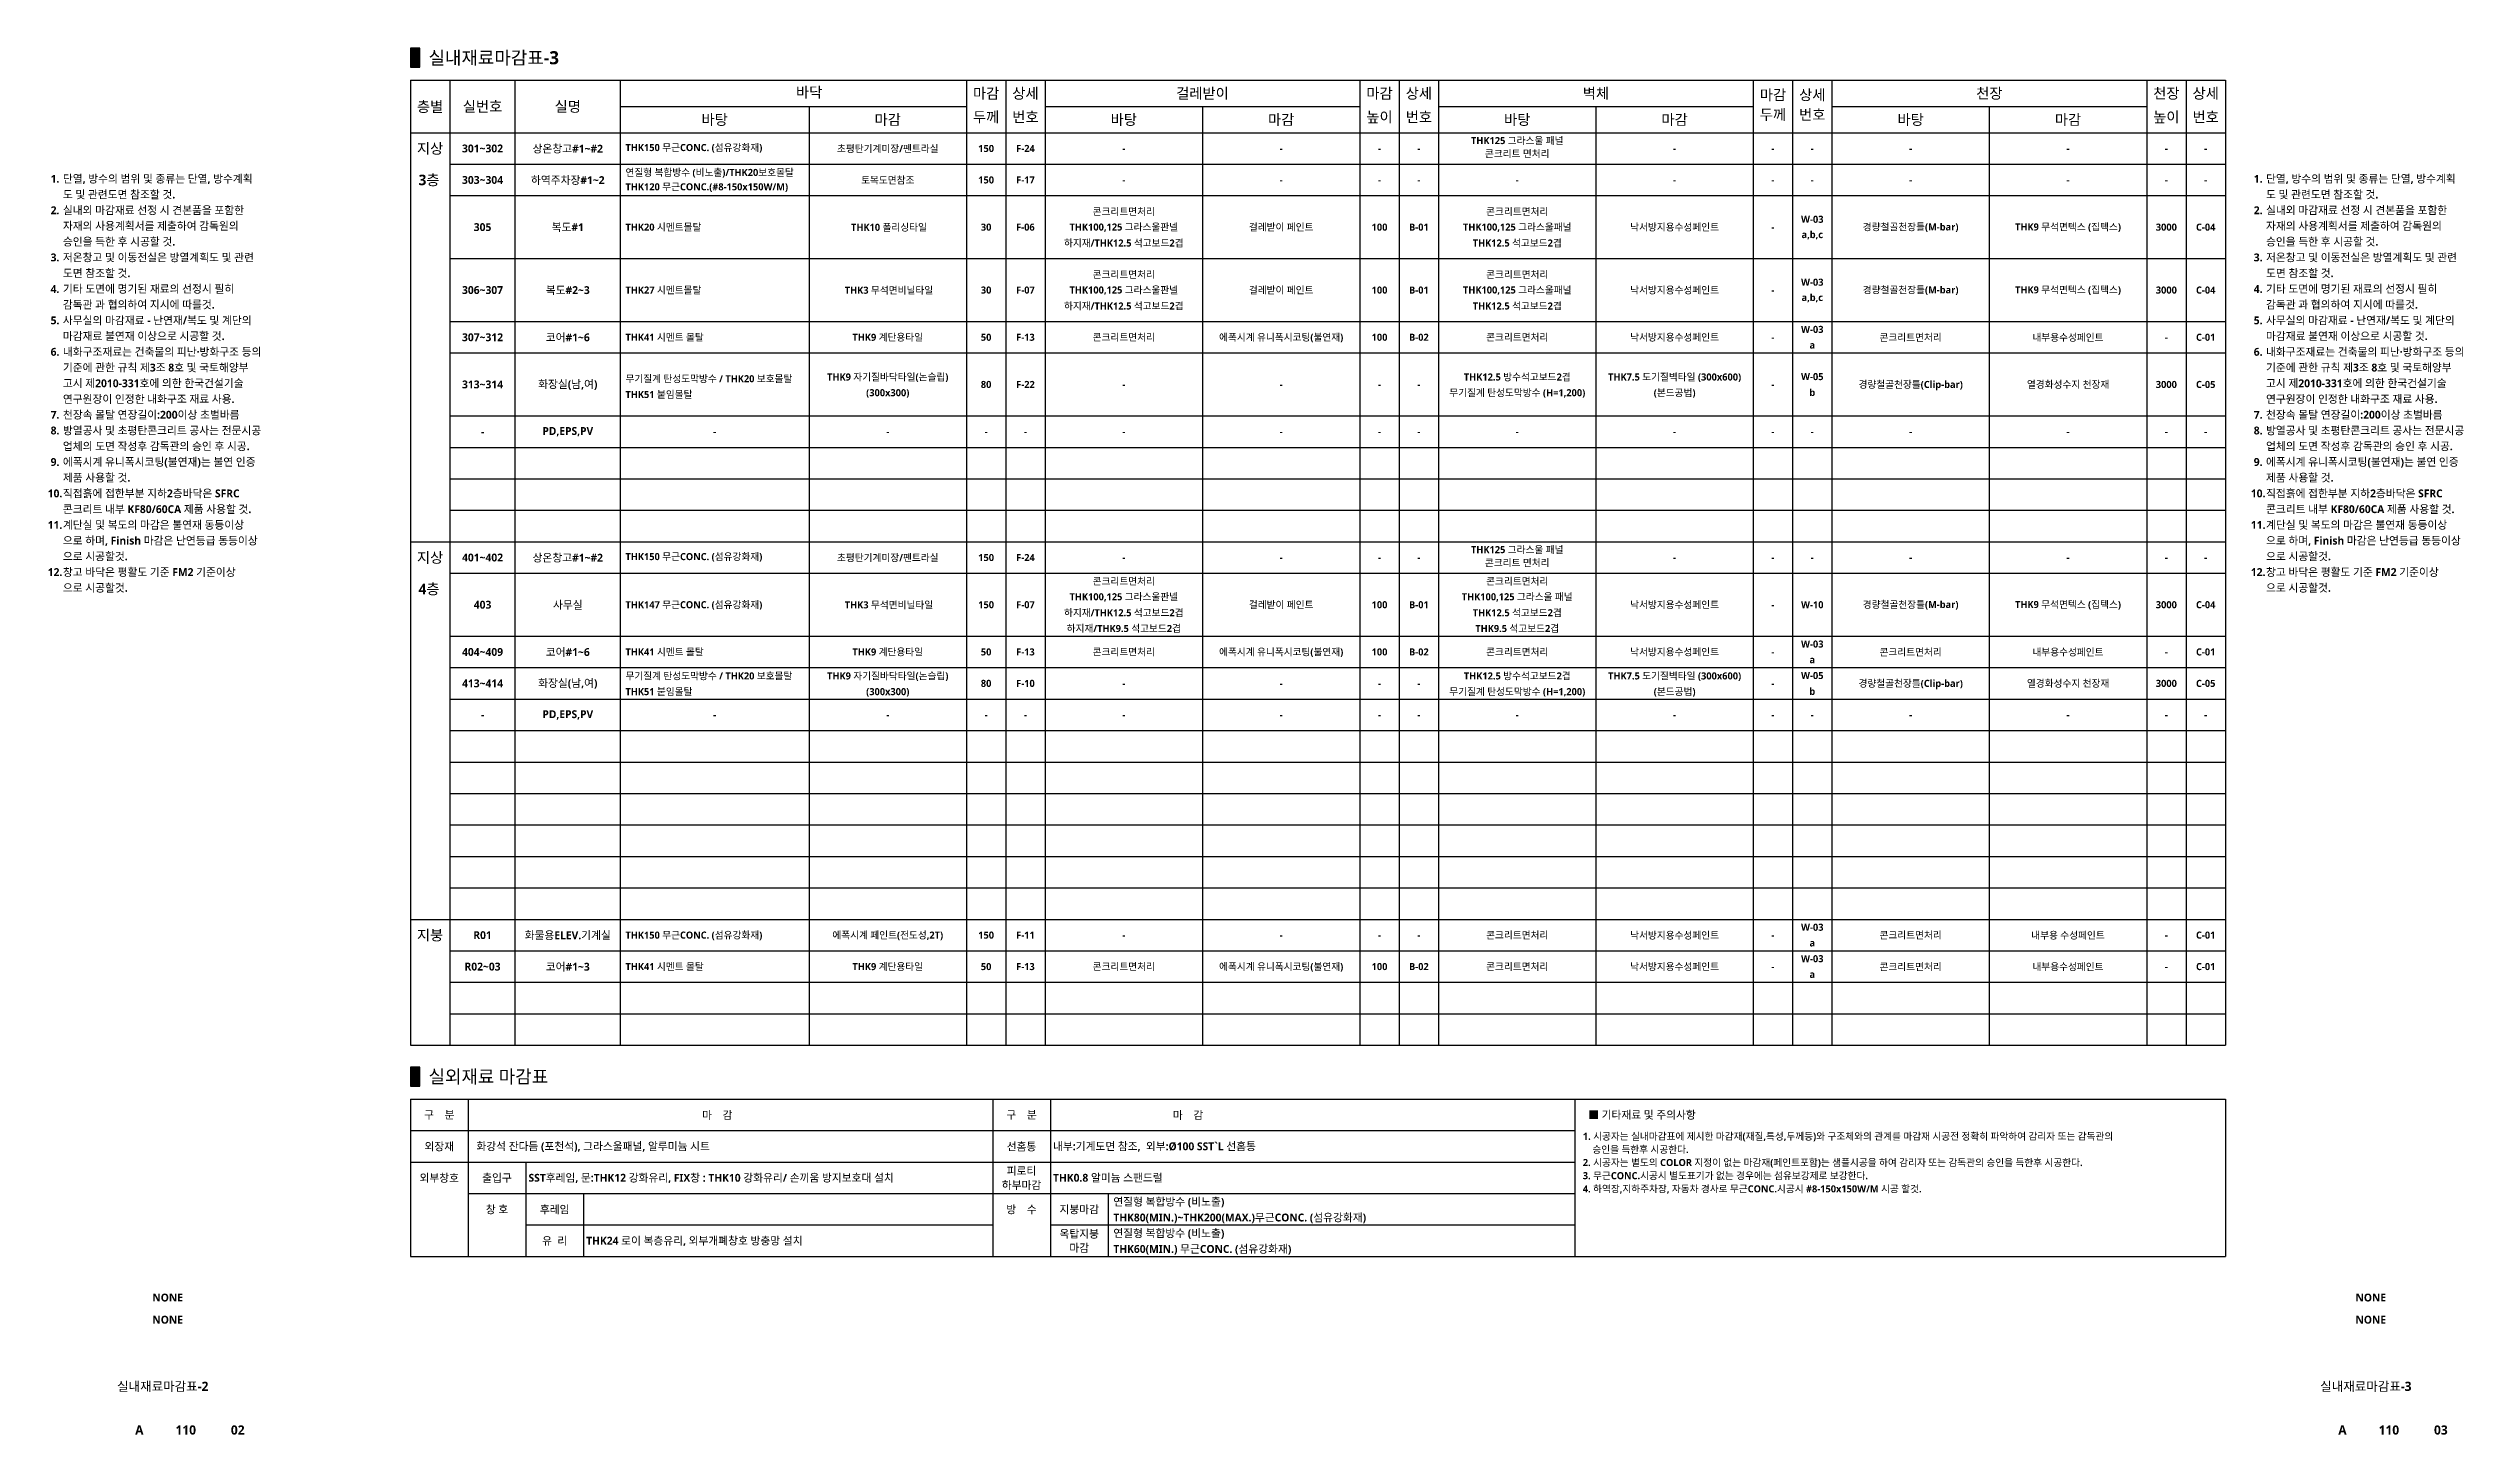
# Model space of a CAD drawing. Header units: millimetres. Extents: x 300 to 24929, y 255 to 5542.
# Drawn here: x 15719 to 24929, y 255 to 5542 of the extents above; entities that cross this region are included whole.
import ezdxf
from ezdxf.enums import TextEntityAlignment as Align

# ---------------------------------------------------------------- set-up
doc = ezdxf.new("R2010")
doc.units = ezdxf.units.MM
doc.header["$LTSCALE"] = 10
doc.header["$MEASUREMENT"] = 0
doc.layers.get('0').update_dxf_attribs({"linetype": 'CONTINUOUS'})
for name, color, linetype in [('A-ANNO-GRA2', 4, 'CONTINUOUS'), ('A-ANNO-TEXT1', 7, 'CONTINUOUS'), ('A-ANNO-TITL', 7, 'CONTINUOUS')]:
    doc.layers.add(name, color=color, linetype=linetype)
doc.styles.add('SH_대대리576', font='')
doc.styles.get('SH_대대리576').set_extended_font_data('NanumGothic', bold=True)

msp = doc.modelspace()

# ---------------------------------------------------------------- hatches: boundary and pattern name
at = {"layer": 'A-ANNO-TEXT1'}
h = msp.add_hatch(color=256, dxfattribs=at)
h.dxf.hatch_style = 1
h.paths.add_polyline_path([(17136, 5542), (17100, 5542), (17100, 5470), (17136, 5470)])
h = msp.add_hatch(color=256, dxfattribs=at)
h.dxf.hatch_style = 1
h.paths.add_polyline_path([(17136, 1656.5), (17100, 1656.5), (17100, 1584.5), (17136, 1584.5)])

# ---------------------------------------------------------------- linework, layer by layer
msp.add_line((19690, 1414.5), (21540, 1414.5))
at = {"layer": 'A-ANNO-GRA2'}
for p, q in [((17100, 5420), (24020.2, 5420)), ((17100, 5420), (17100, 1740)), ((17250, 5420), (17250, 1740)), ((17500, 1740), (17500, 5420)), ((17900, 5420), (17900, 1740)), ((19220, 5420), (19220, 1740)), ((19370, 5420), (19370, 1740)), ((19520, 5420), (19520, 1740)), ((20720, 5420), (20720, 1740)), ((20870, 5420), (20870, 1740)), ((21020, 5420), (21020, 1740)), ((22220, 5420), (22220, 1740)), ((22370, 5420), (22370, 1740)), ((22520, 5420), (22520, 1740)), ((23720, 5420), (23720, 1740)), ((23870, 5420), (23870, 1740)), ((24020.2, 5420), (24020.2, 1740)), ((17900, 5320), (19220, 5320)), ((18620, 5320), (18620, 1740)), ((19520, 5320), (20720, 5320)), ((20120, 5320), (20120, 1740)), ((21020, 5320), (22220, 5320)), ((21620, 5320), (21620, 1740)), ((22520, 5320), (23720, 5320)), ((23120, 5320), (23120, 1740)), ((17100, 5220), (24020.2, 5220)), ((17250, 5100), (24020.2, 5100)), ((17250, 4980), (24020.2, 4980)), ((17250, 4740), (24020.2, 4740)), ((17250, 4500), (24020.2, 4500)), ((17250, 4380), (24020.2, 4380)), ((17250, 4140), (24020.2, 4140)), ((17250, 4020), (24020.2, 4020)), ((17250, 3900), (24020.2, 3900)), ((17250, 3780), (24020.2, 3780)), ((17100, 3660), (24020.2, 3660)), ((17250, 3540), (24020.2, 3540)), ((17250, 3300), (24020.2, 3300)), ((17250, 3180), (24020.2, 3180)), ((17250, 3060), (24020.2, 3060)), ((17250, 2940), (24020.2, 2940)), ((17250, 2820), (24020.2, 2820)), ((17250, 2700), (24020.2, 2700)), ((17250, 2580), (24020.2, 2580)), ((17250, 2460), (24020.2, 2460)), ((17250, 2340), (24020.2, 2340)), ((17100, 2220), (24020.2, 2220)), ((17250, 2100), (24020.2, 2100)), ((17250, 1980), (24020.2, 1980)), ((17250, 1860), (24020.2, 1860)), ((17100, 1740), (24020.2, 1740)), ((17100, 1534.5), (17100, 934.5)), ((17100, 1534.5), (24020.2, 1534.5)), ((17320, 1534.5), (17320, 934.5)), ((19320, 1534.5), (19320, 934.5)), ((19540, 1534.5), (19540, 934.5)), ((21540, 1534.5), (21540, 934.5)), ((24020.2, 1534.5), (24020.2, 934.5)), ((17100, 1414.5), (21540, 1414.5)), ((17100, 1294.5), (21540, 1294.5)), ((17540, 1294.5), (17540, 934.5)), ((17320, 1174.5), (21540, 1174.5)), ((17760, 1174.5), (17760, 934.5)), ((19760, 1174.5), (19760, 934.5)), ((17540, 1054.5), (19320, 1054.5)), ((19540, 1054.5), (21540, 1054.5)), ((17100, 934.5), (24020.2, 934.5))]:
    msp.add_line(p, q, dxfattribs=at)
at = {"layer": 'A-ANNO-TEXT1'}
for points in [[(17136, 5542), (17100, 5542), (17100, 5470), (17136, 5470)], [(17136, 1656.5), (17100, 1656.5), (17100, 1584.5), (17136, 1584.5)]]:
    msp.add_lwpolyline(points, close=True, dxfattribs=at)

# ---------------------------------------------------------------- texts
at = {"layer": 'A-ANNO-TEXT1', "style": 'SH_대대리576'}
for s, p in [('실내재료마감표-3', (17169.1, 5481)), ('실외재료 마감표 ', (17169.1, 1595.5))]:
    msp.add_text(s, height=50, dxfattribs=at).set_placement(p)
for s, height, p in [('층별', 40, (17175, 5320)), ('상온창고#1~#2', 30, (17700, 5160)), ('초평탄기계미장/펜트라실', 27, (18920, 5160)), ('하역주차장#1~2', 30, (17700, 5040)), ('토목도면참조', 27, (18920, 5040)), ('콘크리트면처리', 27, (19820, 4920)), ('콘크리트면처리', 27, (21320, 4920)), ('W-03', 27, (22445, 4890)), ('복도#1', 30, (17700, 4860)), (' THK10 폴리싱타일', 27, (18920, 4860)), ('하지재/THK12.5 석고보드2겹', 27, (19820, 4800)), ('THK100,125 그라스울판넬', 27, (19820, 4860)), ('THK100,125 그라스울패널', 27, (21320, 4860)), ('THK12.5 석고보드2겹', 27, (21320, 4800)), ('a,b,c', 27, (22445, 4830)), ('경량철골천장틀(M-bar)', 27, (22820, 4860)), ('THK9 무석면텍스 (집텍스)', 27, (23420, 4860)), ('복도#2~3', 30, (17700, 4620)), (' THK3 무석면비닐타일', 27, (18920, 4620)), ('THK100,125 그라스울판넬', 27, (19820, 4620)), ('콘크리트면처리', 27, (19820, 4680)), ('THK100,125 그라스울패널', 27, (21320, 4620)), ('콘크리트면처리', 27, (21320, 4680)), ('W-03', 27, (22445, 4650)), ('a,b,c', 27, (22445, 4590)), ('경량철골천장틀(M-bar)', 27, (22820, 4620)), ('THK9 무석면텍스 (집텍스)', 27, (23420, 4620)), ('하지재/THK12.5 석고보드2겹', 27, (19820, 4560)), ('THK12.5 석고보드2겹', 27, (21320, 4560)), ('코어#1~6', 30, (17700, 4440)), ('W-03', 27, (22445, 4470)), ('콘크리트면처리', 27, (22820, 4440)), ('내부용수성페인트', 27, (23420, 4440)), ('a', 27, (22445, 4410)), ('화장실(남,여)', 30, (17700, 4260)), ('W-05', 27, (22445, 4290)), ('b', 27, (22445, 4230)), ('PD,EPS,PV', 30, (17700, 4080)), ('상온창고#1~#2', 30, (17700, 3600)), ('초평탄기계미장/펜트라실', 27, (18920, 3600)), ('콘크리트면처리', 27, (19820, 3510)), ('콘크리트면처리', 27, (21320, 3510)), ('사무실', 30, (17700, 3420)), (' THK3 무석면비닐타일', 27, (18920, 3420)), ('THK100,125 그라스울판넬', 27, (19820, 3450)), ('THK100,125 그라스울 패널', 27, (21320, 3450)), ('경량철골천장틀(M-bar)', 27, (22820, 3420)), ('THK9 무석면텍스 (집텍스)', 27, (23420, 3420)), ('하지재/THK12.5 석고보드2겹', 27, (19820, 3390)), ('하지재/THK9.5 석고보드2겹', 27, (19820, 3330)), ('THK12.5 석고보드2겹', 27, (21320, 3390)), ('THK9.5 석고보드2겹', 27, (21320, 3330)), ('코어#1~6', 30, (17700, 3240)), ('W-03', 27, (22445, 3270)), ('콘크리트면처리', 27, (22820, 3240)), ('내부용수성페인트', 27, (23420, 3240)), ('화장실(남,여)', 30, (17700, 3120)), ('W-05', 27, (22445, 3150)), ('a', 27, (22445, 3210)), ('b', 27, (22445, 3090)), ('PD,EPS,PV', 30, (17700, 3000)), ('화물용ELEV.기계실', 30, (17700, 2160)), ('낙서방지용수성페인트', 27, (21920, 2160)), ('W-03', 27, (22445, 2190)), ('a', 27, (22445, 2130)), ('내부용 수성페인트', 27, (23420, 2160)), ('코어#1~3', 30, (17700, 2040)), ('W-03', 27, (22445, 2070)), ('콘크리트면처리', 27, (22820, 2040)), ('내부용수성페인트', 27, (23420, 2040)), ('a', 27, (22445, 2010)), ('구    분', 30, (17210, 1474.5)), ('마    감', 30, (18270, 1474.5)), ('구    분', 30, (19430, 1474.5)), ('마    감', 30, (20065, 1474.5)), ('외장재', 30, (17210, 1354.5)), ('선홈통', 30, (19430, 1354.5)), ('외부창호', 30, (17210, 1234.5)), ('출입구', 30, (17430, 1234.5)), ('하부마감', 30, (19430, 1207.5)), ('피로티', 30, (19430, 1261.5)), ('창 호', 30, (17430, 1114.5)), ('후레임', 30, (17650, 1114.5)), ('방    수', 30, (19430, 1114.5)), ('지붕마감', 30, (19650, 1114.5)), ('유  리', 30, (17650, 994.5)), ('옥탑지붕', 30, (19650, 1021.5)), ('마감', 30, (19650, 967.5))]:
    msp.add_text(s, height=height, dxfattribs=at).set_placement(p, align=Align.MIDDLE)
for s, height, p in [('실번호', 40, (17375, 5320)), ('실명', 40, (17700, 5320)), ('바닥', 40, (18620.4, 5374.6)), ('마감', 40, (19295, 5370)), ('상세', 40, (19445, 5370)), ('걸레받이', 40, (20120, 5370)), ('마감', 40, (20795, 5370)), ('상세', 40, (20945, 5370)), ('벽체', 40, (21620, 5370)), ('마감', 40, (22295, 5364.6)), ('상세', 40, (22445, 5364.6)), ('천장', 40, (23120, 5370)), ('천장', 40, (23795, 5370)), ('상세', 40, (23945, 5370)), ('바탕', 40, (18260, 5270)), ('마감', 40, (18920, 5270)), ('두께', 40, (19295, 5280)), ('번호', 40, (19445, 5280)), ('바탕', 40, (19820, 5270)), ('마감', 40, (20420, 5270)), ('높이', 40, (20795, 5280)), ('번호', 40, (20945, 5280)), ('바탕', 40, (21320, 5270)), ('마감', 40, (21920, 5270)), ('두께', 40, (22295, 5289)), ('번호', 40, (22445, 5289)), ('바탕', 40, (22820, 5270)), ('마감', 40, (23420, 5270)), ('높이', 40, (23795, 5280)), ('번호', 40, (23945, 5280)), ('지상', 40, (17175, 5160)), ('301~302', 30, (17375, 5160)), ('150', 27, (19295, 5160)), ('F-24', 27, (19445, 5160)), ('-', 27, (19820, 5160)), ('-', 27, (20420, 5160)), ('-', 27, (20795, 5160)), ('-', 27, (20945, 5160)), ('THK125 그라스울 패널', 27, (21320, 5190)), ('-', 27, (21920, 5160)), ('-', 27, (22295, 5160)), ('-', 27, (22445, 5160)), ('-', 27, (22820, 5160)), ('-', 27, (23420, 5160)), ('-', 27, (23795, 5160)), ('-', 27, (23945, 5160)), ('3층', 40, (17171.1, 5040)), ('콘크리트 면처리', 27, (21320, 5140)), ('303~304', 30, (17375, 5040)), ('150', 27, (19295, 5040)), ('F-17', 27, (19445, 5040)), ('-', 27, (19820, 5040)), ('-', 27, (20420, 5040)), ('-', 27, (20795, 5040)), ('-', 27, (20945, 5040)), ('-', 27, (21320, 5040)), ('-', 27, (21920, 5040)), ('-', 27, (22295, 5040)), ('-', 27, (22445, 5040)), ('-', 27, (22820, 5040)), ('-', 27, (23420, 5040)), ('-', 27, (23795, 5040)), ('-', 27, (23945, 5040)), ('305', 30, (17375, 4860)), ('30', 27, (19295, 4860)), ('F-06', 27, (19444.8, 4860)), ('걸레받이 페인트', 27, (20420, 4860)), ('100', 27, (20795, 4860)), ('B-01', 27, (20945, 4860)), ('낙서방지용수성페인트', 27, (21920, 4860)), ('-', 27, (22295, 4860)), ('3000', 27, (23795, 4860)), ('C-04', 27, (23945, 4860)), ('306~307', 30, (17375, 4620)), ('30', 27, (19295, 4620)), ('F-07', 27, (19445, 4620)), ('걸레받이 페인트', 27, (20420, 4620)), ('100', 27, (20795, 4620)), ('B-01', 27, (20945, 4620)), ('낙서방지용수성페인트', 27, (21920, 4620)), ('-', 27, (22295, 4620)), ('3000', 27, (23795, 4620)), ('C-04', 27, (23945, 4620)), ('307~312', 30, (17375, 4440)), ('THK9 계단용타일', 27, (18920, 4440)), ('50', 27, (19295, 4440)), ('F-13', 27, (19445, 4440)), ('콘크리트면처리', 27, (19820, 4440)), ('에폭시계 유니폭시코팅(불연재)', 27, (20420, 4440)), ('100', 27, (20795, 4440)), ('B-02', 27, (20945, 4440)), ('콘크리트면처리', 27, (21320, 4440)), ('낙서방지용수성페인트', 27, (21920, 4440)), ('-', 27, (22295, 4440)), ('-', 27, (23795, 4440)), ('C-01', 27, (23945, 4440)), ('313~314', 30, (17375, 4260)), ('THK9 자기질바닥타일(논슬립)', 27, (18920, 4288.5)), ('(300x300)', 27, (18920, 4228.5)), ('F-22', 27, (19445, 4260)), ('-', 27, (19820, 4260)), ('-', 27, (20420, 4260)), ('-', 27, (20795, 4260)), ('-', 27, (20945, 4260)), ('무기질계 탄성도막방수 (H=1,200)', 27, (21320.2, 4228.5)), ('THK12.5 방수석고보드2겹', 27, (21320.2, 4288.5)), ('THK7.5 도기질벽타일 (300x600)', 27, (21920.2, 4288.5)), ('(본드공법)', 27, (21920.2, 4228.5)), ('-', 27, (22295, 4260)), ('경량철골천장틀(Clip-bar)', 27, (22820.2, 4260)), ('열경화성수지 천장재', 27, (23420.4, 4260)), ('3000', 27, (23795, 4260)), ('C-05', 27, (23945, 4260)), ('-', 30, (17375, 4080)), ('-', 27, (18260, 4080)), ('-', 27, (18920, 4080)), ('-', 27, (19295, 4080)), ('-', 27, (19445, 4080)), ('-', 27, (19820, 4080)), ('-', 27, (20420, 4080)), ('-', 27, (20795, 4080)), ('-', 27, (20945, 4080)), ('-', 27, (21320, 4080)), ('-', 27, (21920, 4080)), ('-', 27, (22295, 4080)), ('-', 27, (22445, 4080)), ('-', 27, (22820, 4080)), ('-', 27, (23420, 4080)), ('-', 27, (23795, 4080)), ('-', 27, (23945, 4080)), ('지상', 40, (17175, 3600)), ('401~402', 30, (17375, 3600)), ('150', 27, (19295, 3600)), ('F-24', 27, (19445, 3600)), ('-', 27, (19820, 3600)), ('-', 27, (20420, 3600)), ('-', 27, (20795, 3600)), ('-', 27, (20945, 3600)), ('THK125 그라스울 패널', 27, (21320, 3630)), ('콘크리트 면처리', 27, (21320, 3580)), ('-', 27, (21920, 3600)), ('-', 27, (22295, 3600)), ('-', 27, (22445, 3600)), ('-', 27, (22820, 3600)), ('-', 27, (23420, 3600)), ('-', 27, (23795, 3600)), ('-', 27, (23945, 3600)), ('4층', 40, (17171.1, 3480)), ('403', 30, (17375, 3420)), ('F-07', 27, (19445, 3420)), ('걸레받이 페인트', 27, (20420, 3420)), ('100', 27, (20795, 3420)), ('B-01', 27, (20945, 3420)), ('낙서방지용수성페인트', 27, (21920, 3420)), ('-', 27, (22295, 3420)), ('W-10', 27, (22445, 3420)), ('3000', 27, (23795, 3420)), ('C-04', 27, (23945, 3420)), ('404~409', 30, (17375, 3240)), ('THK9 계단용타일', 27, (18920, 3240)), ('50', 27, (19295, 3240)), ('F-13', 27, (19445, 3240)), ('콘크리트면처리', 27, (19820, 3240)), ('에폭시계 유니폭시코팅(불연재)', 27, (20420, 3240)), ('100', 27, (20795, 3240)), ('B-02', 27, (20945, 3240)), ('콘크리트면처리', 27, (21320, 3240)), ('낙서방지용수성페인트', 27, (21920, 3240)), ('-', 27, (22295, 3240)), ('-', 27, (23795, 3240)), ('C-01', 27, (23945, 3240)), ('413~414', 30, (17375, 3120)), ('THK9 자기질바닥타일(논슬립)', 27, (18920, 3148.5)), ('80', 27, (19295, 3120)), ('F-10', 27, (19445, 3120)), ('THK12.5 방수석고보드2겹', 27, (21320.2, 3148.5)), ('THK7.5 도기질벽타일 (300x600)', 27, (21920.2, 3148.5)), ('경량철골천장틀(Clip-bar)', 27, (22820.2, 3120)), ('열경화성수지 천장재', 27, (23420.4, 3120)), ('3000', 27, (23795, 3120)), ('C-05', 27, (23945, 3120)), ('(300x300)', 27, (18920, 3088.5)), ('-', 27, (19820, 3120)), ('-', 27, (20420, 3120)), ('-', 27, (20795, 3120)), ('-', 27, (20945, 3120)), ('무기질계 탄성도막방수 (H=1,200)', 27, (21320.2, 3088.5)), ('(본드공법)', 27, (21920.2, 3088.5)), ('-', 27, (22295, 3120)), ('-', 30, (17375, 3000)), ('-', 27, (18260, 3000)), ('-', 27, (18920, 3000)), ('-', 27, (19295, 3000)), ('-', 27, (19445, 3000)), ('-', 27, (19820, 3000)), ('-', 27, (20420, 3000)), ('-', 27, (20795, 3000)), ('-', 27, (20945, 3000)), ('-', 27, (21320, 3000)), ('-', 27, (21920, 3000)), ('-', 27, (22295, 3000)), ('-', 27, (22445, 3000)), ('-', 27, (22820, 3000)), ('-', 27, (23420, 3000)), ('-', 27, (23795, 3000)), ('-', 27, (23945, 3000)), ('지붕', 40, (17175, 2160)), ('R01', 30, (17375, 2160)), ('에폭시계 페인트(전도성,2T)', 27, (18920, 2160)), ('150', 27, (19295, 2160)), ('F-11', 27, (19445, 2160)), ('-', 27, (19820, 2160)), ('-', 27, (20420, 2160)), ('-', 27, (20795, 2160)), ('-', 27, (20945, 2160)), ('콘크리트면처리', 27, (21320, 2160)), ('-', 27, (22295, 2160)), ('콘크리트면처리', 27, (22820, 2160)), ('-', 27, (23795, 2160)), ('C-01', 27, (23945, 2160)), ('R02~03', 30, (17375, 2040)), ('THK9 계단용타일', 27, (18920, 2040)), ('50', 27, (19295, 2040)), ('F-13', 27, (19445, 2040)), ('콘크리트면처리', 27, (19820, 2040)), ('에폭시계 유니폭시코팅(불연재)', 27, (20420, 2040)), ('100', 27, (20795, 2040)), ('B-02', 27, (20945, 2040)), ('콘크리트면처리', 27, (21320, 2040)), ('낙서방지용수성페인트', 27, (21920, 2040)), ('-', 27, (22295, 2040)), ('-', 27, (23795, 2040)), ('C-01', 27, (23945, 2040))]:
    msp.add_text(s, height=height, dxfattribs=at).set_placement(p, align=Align.MIDDLE_CENTER)
for s, height, p in [('THK150 무근CONC. (섬유강화재)', 27, (17920, 5163.5)), ('THK20 시멘트몰탈', 27, (17920, 4860)), ('THK27 시멘트몰탈', 27, (17920, 4620)), ('THK41 시멘트 몰탈', 27, (17920, 4440)), ('THK150 무근CONC. (섬유강화재)', 27, (17920, 3603.5)), ('THK41 시멘트 몰탈', 27, (17920, 3240)), ('무기질계 탄성도막방수 / THK20 보호몰탈', 27, (17920, 3148.5)), ('THK51 붙임몰탈', 27, (17920, 3088.5)), ('THK150 무근CONC. (섬유강화재)', 27, (17920, 2160)), ('THK41 시멘트 몰탈', 27, (17920, 2040)), ('■ 기타재료 및 주의사항', 30, (21590.7, 1474.5))]:
    msp.add_text(s, height=height, dxfattribs=at).set_placement(p, align=Align.MIDDLE_LEFT)
at = {"layer": 'A-ANNO-TEXT1', "color": 1, "style": 'SH_대대리576'}
for s, height, p in [('연질형 복합방수 (비노출)/THK20보호몰탈', 27, (17920, 5068.5)), ('THK120 무근CONC.(#8-150x150W/M)', 27, (17920, 5013.8)), ('THK51 붙임몰탈', 27, (17920, 4221.8)), ('무기질계 탄성도막방수 / THK20 보호몰탈', 27, (17920, 4281.8)), ('THK147 무근CONC. (섬유강화재)', 27, (17920, 3420)), ('화강석 잔다듬 (포천석), 그라스울패널, 알루미늄 시트', 30, (17351.7, 1354.5)), (' 내부:기계도면 참조,  외부:Ø100 SST`L 선홈통', 30, (19540, 1354.5)), (' SST후레임, 문:THK12 강화유리, FIX창 : THK10 강화유리/ 손끼움 방지보호대 설치', 30, (17540, 1234.5)), (' THK0.8 알미늄 스팬드럴', 30, (19540, 1234.5)), ('연질형 복합방수 (비노출)', 30, (19780, 1143)), (' THK24 로이 복층유리, 외부개폐창호 방충망 설치 ', 30, (17760, 994.5)), ('THK80(MIN.)~THK200(MAX.)무근CONC. (섬유강화재)', 30, (19780, 1083)), ('연질형 복합방수 (비노출)', 30, (19780, 1023)), ('THK60(MIN.) 무근CONC. (섬유강화재)', 30, (19780, 963))]:
    msp.add_text(s, height=height, dxfattribs=at).set_placement(p, align=Align.MIDDLE_LEFT)
for s, p in [('80', (19295, 4260)), ('150', (19295, 3420))]:
    msp.add_text(s, height=27, dxfattribs=at).set_placement(p, align=Align.MIDDLE_CENTER)
for s, p in [('1. 시공자는 실내마감표에 제시한 마감재(재질,특성,두께등)와 구조체와의 관계를 마감재 시공전 정확히 파악하여 감리자 또는 감독관의 ', (21570, 1379.2)), ('2. 시공자는 별도의 COLOR 지정이 없는 마감재(페인트포함)는 샘플시공을 하여 감리자 또는 감독관의 승인을 득한후 시공한다.', (21570, 1279.2)), ('    승인을 득한후 시공한다.', (21570, 1329)), ('4. 하역장,지하주차장, 자동차 경사로 무근CONC.시공시 #8-150x150W/M 시공 할것.', (21570, 1178.8)), ('3. 무근CONC.시공시 별도표기가 없는 경우에는 섬유보강제로 보강한다.', (21570, 1229))]:
    msp.add_text(s, height=27, dxfattribs=at).set_placement(p)
at = {"layer": 'A-ANNO-TITL', "style": 'SH_대대리576'}
for s, p in [('1.', (15745, 5044.4)), ('1.', (15745, 5044.4)), ('1.', (24145, 5044.4)), ('1.', (24145, 5044.4)), ('2.', (15745, 4924.4)), ('2.', (15745, 4924.4)), ('2.', (24145, 4924.4)), ('2.', (24145, 4924.4)), ('3.', (15745, 4744.4)), ('3.', (15745, 4744.4)), ('3.', (24145, 4744.4)), ('3.', (24145, 4744.4)), ('4.', (15745, 4624.4)), ('4.', (15745, 4624.4)), ('4.', (24145, 4624.4)), ('4.', (24145, 4624.4)), ('5.', (15745, 4504.4)), ('5.', (15745, 4504.4)), ('5.', (24145, 4504.4)), ('5.', (24145, 4504.4)), ('6.', (15745, 4384.4)), ('6.', (15745, 4384.4)), ('6.', (24145, 4384.4)), ('6.', (24145, 4384.4)), ('7.', (15745, 4144.4)), ('7.', (15745, 4144.4)), ('7.', (24145, 4144.4)), ('7.', (24145, 4144.4)), ('8.', (15745, 4084.4)), ('8.', (15745, 4084.4)), ('8.', (24145, 4084.4)), ('8.', (24145, 4084.4)), ('9.', (15745, 3964.4)), ('9.', (15745, 3964.4)), ('9.', (24145, 3964.4)), ('9.', (24145, 3964.4)), ('10.', (15745, 3844.4)), ('10.', (15745, 3844.4)), ('10.', (24145, 3844.4)), ('10.', (24145, 3844.4)), ('11.', (15745, 3724.4)), ('11.', (24145, 3724.4)), ('12.', (15745, 3544.4)), ('12.', (24145, 3544.4))]:
    msp.add_text(s, height=30, dxfattribs=at).set_placement(p, align=Align.MIDDLE_CENTER)
for s, p in [('도 및 관련도면 참조할 것.', (15775, 4984.4)), ('단열, 방수의 범위 및 종류는 단열, 방수계획', (15775, 5044.4)), ('도 및 관련도면 참조할 것.', (24175, 4984.4)), ('단열, 방수의 범위 및 종류는 단열, 방수계획', (24175, 5044.4)), ('자재의 사용계획서를 제출하여 감독원의 ', (15775, 4864.4)), ('실내외 마감재료 선정 시 견본품을 포함한', (15775, 4924.4)), ('자재의 사용계획서를 제출하여 감독원의 ', (24175, 4864.4)), ('실내외 마감재료 선정 시 견본품을 포함한', (24175, 4924.4)), ('승인을 득한 후 시공할 것.', (15775, 4804.4)), ('승인을 득한 후 시공할 것.', (24175, 4804.4)), ('저온창고 및 이동전실은 방열계획도 및 관련', (15775, 4744.4)), ('도면 참조할 것.', (15775, 4684.4)), ('저온창고 및 이동전실은 방열계획도 및 관련', (24175, 4744.4)), ('도면 참조할 것.', (24175, 4684.4)), ('기타 도면에 명기된 재료의 선정시 필히', (15775, 4624.4)), ('기타 도면에 명기된 재료의 선정시 필히', (24175, 4624.4)), ('사무실의 마감재료 - 난연재/복도 및 계단의', (15775, 4504.4)), ('감독관 과 협의하여 지시에 따를것.', (15775, 4564.4)), ('사무실의 마감재료 - 난연재/복도 및 계단의', (24175, 4504.4)), ('감독관 과 협의하여 지시에 따를것.', (24175, 4564.4)), ('마감재료 불연재 이상으로 시공할 것.', (15775, 4444.4)), ('마감재료 불연재 이상으로 시공할 것.', (24175, 4444.4)), ('기준에 관한 규칙 제3조 8호 및 국토해양부', (15775, 4324.4)), ('내화구조재료는 건축물의 피난·방화구조 등의', (15775, 4384.4)), ('기준에 관한 규칙 제3조 8호 및 국토해양부', (24175, 4324.4)), ('내화구조재료는 건축물의 피난·방화구조 등의', (24175, 4384.4)), ('고시 제2010-331호에 의한 한국건설기술', (15775, 4264.4)), ('고시 제2010-331호에 의한 한국건설기술', (24175, 4264.4)), ('천장속 몰탈 연장길이:200이상 초벌바름', (15775, 4144.4)), ('연구원장이 인정한 내화구조 재료 사용.', (15775, 4204.4)), ('천장속 몰탈 연장길이:200이상 초벌바름', (24175, 4144.4)), ('연구원장이 인정한 내화구조 재료 사용.', (24175, 4204.4)), ('방열공사 및 초평탄콘크리트 공사는 전문시공', (15775, 4084.4)), ('방열공사 및 초평탄콘크리트 공사는 전문시공', (24175, 4084.4)), ('에폭시계 유니폭시코팅(불연재)는 불연 인증', (15775, 3964.4)), ('업체의 도면 작성후 감독관의 승인 후 시공.', (15775, 4024.4)), ('에폭시계 유니폭시코팅(불연재)는 불연 인증', (24175, 3964.4)), ('업체의 도면 작성후 감독관의 승인 후 시공.', (24175, 4024.4)), ('제품 사용할 것.', (15775, 3904.4)), ('제품 사용할 것.', (24175, 3904.4)), ('콘크리트 내부 KF80/60CA 제품 사용할 것.', (15775, 3784.4)), ('직접흙에 접한부분 지하2층바닥은 SFRC', (15775, 3844.4)), ('콘크리트 내부 KF80/60CA 제품 사용할 것.', (24175, 3784.4)), ('직접흙에 접한부분 지하2층바닥은 SFRC', (24175, 3844.4)), ('계단실 및 복도의 마감은 불연재 동등이상', (15775, 3724.4)), ('계단실 및 복도의 마감은 불연재 동등이상', (24175, 3724.4)), ('으로 하며, Finish 마감은 난연등급 동등이상', (15775, 3664.4)), ('으로 시공할것.', (15775, 3604.4)), ('으로 하며, Finish 마감은 난연등급 동등이상', (24175, 3664.4)), ('으로 시공할것.', (24175, 3604.4)), ('으로 시공할것. ', (15775, 3484.4)), ('창고 바닥은 평활도 기준 FM2 기준이상', (15775, 3544.4)), ('으로 시공할것. ', (24175, 3484.4)), ('창고 바닥은 평활도 기준 FM2 기준이상', (24175, 3544.4))]:
    msp.add_text(s, height=30, dxfattribs=at).set_placement(p, align=Align.MIDDLE_LEFT)
for s, height, p in [('NONE', 30, (16174.5, 777.8)), ('NONE', 30, (24574.5, 777.8)), ('NONE', 30, (16174.5, 693.3)), ('NONE', 30, (24574.5, 693.3)), ('실내재료마감표-2', 35, (16155.7, 439.7)), ('실내재료마감표-3', 35, (24555.7, 439.7)), ('A', 35, (16066.3, 272.7)), ('110', 35, (16243.4, 272.7)), ('02', 35, (16441.6, 272.7)), ('A', 35, (24466.3, 272.7)), ('110', 35, (24643.4, 272.7)), ('03', 35, (24841.6, 272.7))]:
    msp.add_text(s, height=height, dxfattribs=at).set_placement(p, align=Align.MIDDLE)

doc.saveas('drawing.dxf')
